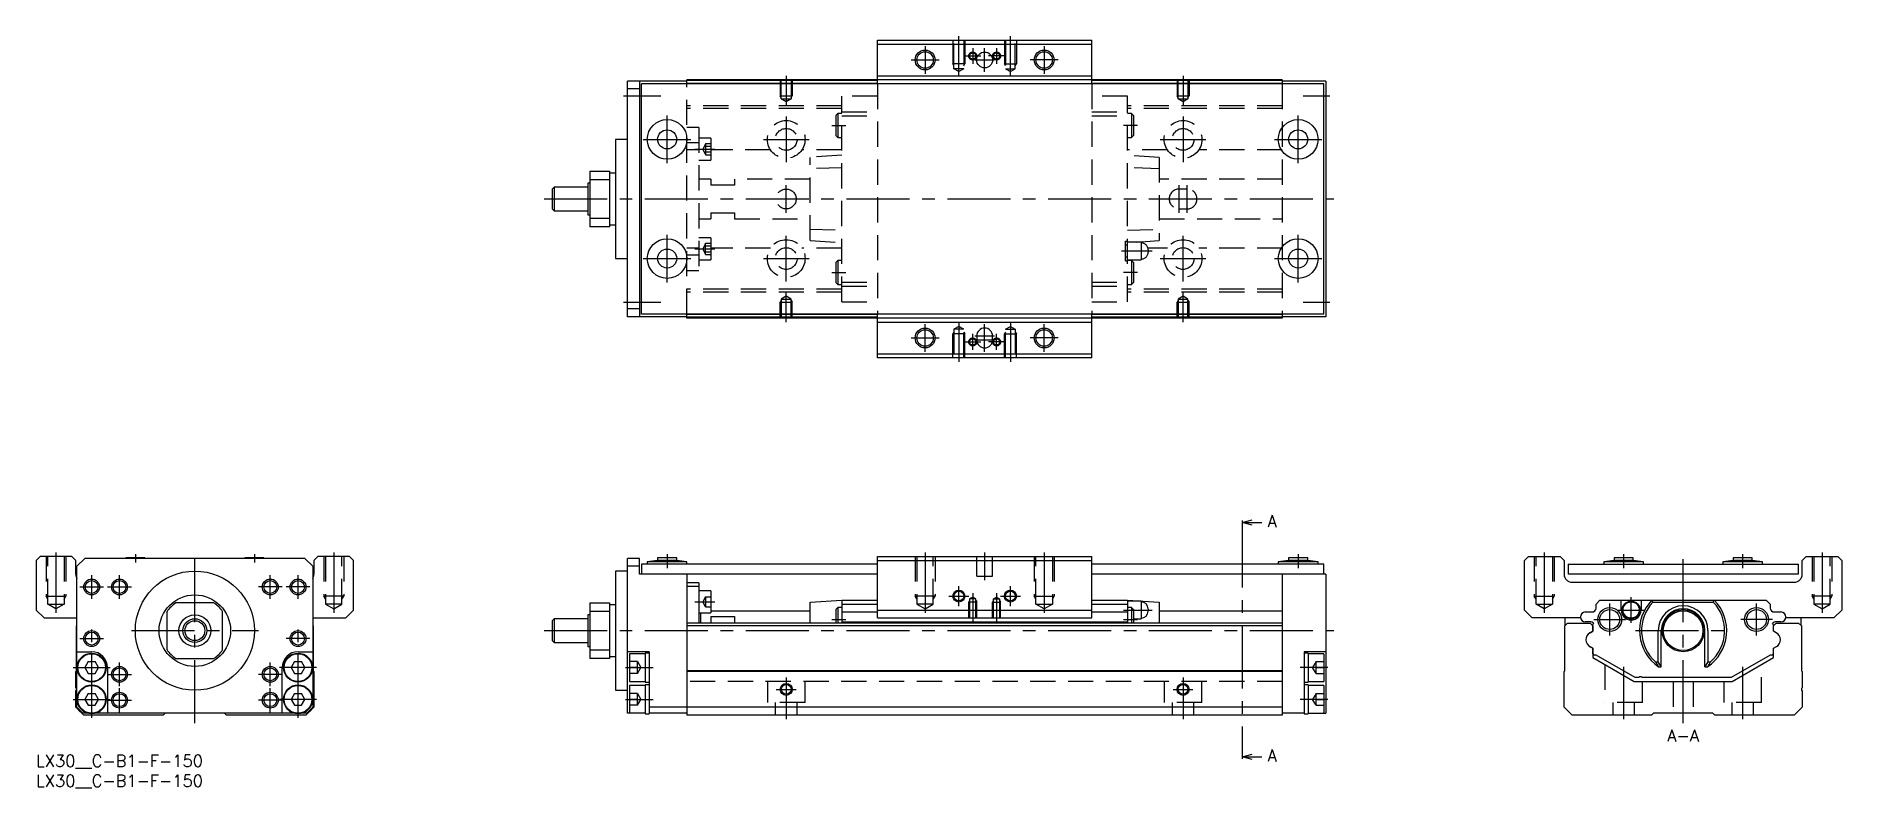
# Model space of a CAD drawing. Extents: x 0 to 455, y -8 to 181.
import ezdxf

# ---------------------------------------------------------------- set-up
doc = ezdxf.new("R2010")
doc.units = 0
doc.header["$LTSCALE"] = 0.5
doc.linetypes.add('CENTER', pattern=[50.8, 31.75, -6.35, 6.35, -6.35])
doc.linetypes.add('DASHED', pattern=[19.05, 12.7, -6.35])
for name, color, linetype in [('MSM_CENTER', 1, 'CENTER'), ('MSM_CONTINUOUS', 7, 'CONTINUOUS'), ('MSM_DASHED', 4, 'DASHED'), ('MSM_NARROW', 5, 'CONTINUOUS'), ('MSM_PART_NUMBER', 7, 'CONTINUOUS')]:
    doc.layers.add(name, color=color, linetype=linetype)
doc.styles.get("Standard").update_dxf_attribs({"font": 'txt.shx', "height": 3, "bigfont": 'bigfont.shx'})

# ---------------------------------------------------------------- blocks, each defined once
blk = doc.blocks.new('*U4')
at = {"layer": 'MSM_PART_NUMBER'}
blk.add_text('LX30__C-B1-F-150', height=3, dxfattribs=at).set_placement((0, -3))
blk = doc.blocks.new('*U5')
at = {"layer": 'MSM_PART_NUMBER'}
blk.add_text('LX30__C-B1-F-150', height=3, dxfattribs=at).set_placement((0, -8))

msp = doc.modelspace()

# ---------------------------------------------------------------- linework, layer by layer
at = {"layer": 'MSM_CENTER'}
for p, q in [((224, 178.5), (224, 171.5)), ((232.5, 171.09), (232.5, 181)), ((236, 178), (236, 174)), ((239, 172), (239, 178)), ((242, 178), (242, 174)), ((245.5, 171.09), (245.5, 181)), ((254, 178.5), (254, 171.5)), ((220.5, 175), (227.5, 175)), ((234, 176), (238, 176)), ((236.5, 175), (241.5, 175)), ((244, 176), (240, 176)), ((257.5, 175), (250.5, 175)), ((189, 171), (189, 163.49)), ((289, 171), (289, 163.49)), ((148, 166), (157.4, 166)), ((319.25, 166), (326, 166)), ((159, 149), (159, 161)), ((189, 160.75), (189, 149.25)), ((289, 160.75), (289, 149.25)), ((318, 149), (318, 161)), ((153, 155), (165, 155)), ((183.25, 155), (194.75, 155)), ((200.5, 158.5), (204, 158.5)), ((277.5, 158.5), (274, 158.5)), ((283.25, 155), (294.75, 155)), ((312, 155), (324, 155)), ((166, 152.55), (171, 152.55)), ((189, 136.5), (189, 143.5)), ((288, 136.5), (288, 143.5)), ((290, 136.5), (290, 143.5)), ((128, 140), (327, 140)), ((159, 119), (159, 131)), ((166, 127.44), (171, 127.44)), ((189, 119.25), (189, 130.75)), ((289, 119.25), (289, 130.75)), ((318, 119), (318, 131)), ((153, 125), (165, 125)), ((183.25, 125), (194.75, 125)), ((273.5, 126.9), (281.2, 126.9)), ((283.25, 125), (294.75, 125)), ((312, 125), (324, 125)), ((200.5, 121.5), (204, 121.5)), ((277.5, 121.5), (274, 121.5)), ((148, 114), (157.4, 114)), ((189, 109), (189, 116.51)), ((289, 109), (289, 116.51)), ((319.25, 114), (326, 114)), ((220.5, 105), (227.5, 105)), ((224, 101.5), (224, 108.5)), ((232.5, 108.91), (232.5, 99)), ((236, 102), (236, 106)), ((236.5, 105.5), (241.5, 105.5)), ((239, 101.5), (239, 108.5)), ((242, 102), (242, 106)), ((245.5, 108.91), (245.5, 99)), ((257.5, 105), (250.5, 105)), ((254, 101.5), (254, 108.5)), ((234, 104), (238, 104)), ((236.5, 104.5), (241.5, 104.5)), ((244, 104), (240, 104)), ((303.87, 58), (303.87, 0)), ((5, 51), (5, 35.81)), ((25, 50.6), (25, 48.5)), ((40, 8), (40, 51.5)), ((55, 50.6), (55, 48.5)), ((75, 51), (75, 35.81)), ((159, 50.6), (159, 47)), ((224, 51), (224, 35.81)), ((239, 51), (239, 44)), ((254, 51), (254, 35.81)), ((318, 50.6), (318, 47)), ((380, 51), (380, 35.81)), ((400, 50.6), (400, 47)), ((415, 8), (415, 51.5)), ((430, 50.6), (430, 47)), ((450, 51), (450, 35.81)), ((11, 42.3), (17, 42.3)), ((14, 39.3), (14, 45.3)), ((18, 42.3), (24, 42.3)), ((21, 39.3), (21, 45.3)), ((62, 42.3), (56, 42.3)), ((59, 39.3), (59, 45.3)), ((69, 42.3), (63, 42.3)), ((66, 39.3), (66, 45.3)), ((232.5, 37.5), (232.5, 42.5)), ((245.5, 37.5), (245.5, 42.5)), ((166, 38.55), (171, 38.55)), ((230, 40), (235, 40)), ((236, 40.76), (236, 33.5)), ((242, 40.76), (242, 33.5)), ((243, 40), (248, 40)), ((274, 36.5), (281.2, 36.5)), ((396.5, 30.1), (396.5, 38.1)), ((398.65, 36.5), (405.15, 36.5)), ((401.9, 33.25), (401.9, 39.75)), ((433.5, 30.1), (433.5, 38.1)), ((14, 9.35), (14, 32.3)), ((66, 9.35), (66, 32.3)), ((200.5, 34.1), (204, 34.1)), ((274, 34.1), (277.5, 34.1)), ((392.5, 34.1), (400.5, 34.1)), ((437.5, 34.1), (429.5, 34.1)), ((11, 29.3), (17, 29.3)), ((24, 31.3), (56, 31.3)), ((69, 29.3), (63, 29.3)), ((128, 31.3), (327, 31.3)), ((403, 31.3), (427, 31.3)), ((21, 17.3), (21, 23.3)), ((59, 17.3), (59, 23.3)), ((9.35, 22), (18.65, 22)), ((18, 20.3), (24, 20.3)), ((62, 20.3), (56, 20.3)), ((70.65, 22), (61.35, 22)), ((148.5, 22), (155.5, 22)), ((189, 19.5), (189, 9)), ((289, 19.5), (289, 9)), ((325.5, 22), (318.5, 22)), ((400, 22.18), (400, 9)), ((430, 22.18), (430, 9)), ((9.35, 14), (18.65, 14)), ((18, 13.8), (24, 13.8)), ((21, 10.8), (21, 16.8)), ((62, 13.8), (56, 13.8)), ((59, 10.8), (59, 16.8)), ((70.65, 14), (61.35, 14)), ((148.5, 14), (155.5, 14)), ((186.5, 16.5), (191.5, 16.5)), ((286.5, 16.5), (291.5, 16.5)), ((325.5, 14), (318.5, 14))]:
    msp.add_line(p, q, dxfattribs=at)
at = {"layer": 'MSM_CONTINUOUS'}
for p, q in [((212, 180), (266, 180)), ((212, 169), (212, 180)), ((212, 179), (266, 179)), ((266, 169), (266, 180)), ((164, 169.7), (149, 169.7)), ((149, 110.3), (149, 169.7)), ((152, 169.7), (152, 110.3)), ((152.5, 111), (152.5, 169)), ((324.5, 169), (152.5, 169)), ((314, 170), (164, 170)), ((164, 169), (164, 170)), ((212, 169.8), (164, 169.8)), ((212, 169.1), (164, 169.1)), ((212, 171), (266, 171)), ((314, 169.8), (266, 169.8)), ((314, 169.1), (266, 169.1)), ((314, 170), (314, 169)), ((325, 169.7), (314, 169.7)), ((324.5, 111), (324.5, 169)), ((325, 169.7), (325, 110.3)), ((152, 167.7), (149, 167.7)), ((146, 155), (146, 125)), ((149, 155), (146, 155)), ((139.5, 147), (144.5, 147)), ((139.5, 147), (139.5, 133)), ((144.5, 147), (144.5, 133)), ((146, 146.5), (144.5, 146.5)), ((130.5, 143), (130, 142.5)), ((130, 142.5), (130, 137.5)), ((130.5, 143), (130.5, 137)), ((139, 143), (130.5, 143)), ((139, 144), (139, 136)), ((139.5, 144), (139, 144)), ((144.5, 144.82), (139.5, 144.82)), ((130, 137.5), (130.5, 137)), ((130.5, 137), (139, 137)), ((139, 136), (139.5, 136)), ((139.5, 135.18), (144.5, 135.18)), ((144.5, 133), (139.5, 133)), ((144.5, 133.5), (146, 133.5)), ((146, 125), (149, 125)), ((152, 112.3), (149, 112.3)), ((164, 110.3), (149, 110.3)), ((324.5, 111), (152.5, 111)), ((164, 110), (164, 111)), ((212, 110.9), (164, 110.9)), ((212, 110.2), (164, 110.2)), ((314, 110), (164, 110)), ((212, 100), (212, 111)), ((266, 100), (266, 111)), ((314, 110.9), (266, 110.9)), ((314, 110.2), (266, 110.2)), ((314, 111), (314, 110)), ((325, 110.3), (314, 110.3)), ((212, 109), (266, 109)), ((237, 105.5), (237, 104.5)), ((241, 104.5), (241, 105.5)), ((212, 101), (266, 101)), ((266, 100), (212, 100)), ((303.87, 58.5), (306.37, 59.17)), ((303.87, 59), (303.87, 58)), ((306.37, 57.83), (303.87, 58.5)), ((303.87, 58.5), (308.88, 58.5)), ((1, 50), (0, 49)), ((0, 49), (0, 36.5)), ((9, 50), (1, 50)), ((10, 49), (9, 50)), ((10, 45.5), (10, 49)), ((12.3, 49.5), (10.3, 47.5)), ((10.3, 12), (10.3, 47.5)), ((67.7, 49.5), (12.3, 49.5)), ((22.6, 49.6), (22.6, 49.5)), ((27.4, 49.6), (22.6, 49.6)), ((27.4, 49.5), (27.4, 49.6)), ((52.6, 49.6), (52.6, 49.5)), ((57.4, 49.6), (52.6, 49.6)), ((57.4, 49.5), (57.4, 49.6)), ((69.7, 47.5), (67.7, 49.5)), ((69.7, 47.5), (69.7, 12)), ((71, 50), (70, 49)), ((70, 49), (70, 45.5)), ((79, 50), (71, 50)), ((80, 49), (79, 50)), ((80, 36.5), (80, 49)), ((149, 46.3), (146, 46.3)), ((146, 46.3), (146, 16.3)), ((149, 10.5), (149, 49.5)), ((152, 49.5), (149, 49.5)), ((152, 47.5), (149, 47.5)), ((152, 45.5), (152, 49.5)), ((212, 45.5), (152, 45.5)), ((152.5, 48), (152.5, 45.5)), ((212, 48), (152.5, 48)), ((156.6, 49), (154, 48.6)), ((154, 48.6), (154, 48)), ((164, 48.6), (154, 48.6)), ((156.6, 49.6), (156.6, 49)), ((161.4, 49.6), (156.6, 49.6)), ((161.4, 49), (156.6, 49)), ((161.4, 49), (161.4, 49.6)), ((164, 48.6), (161.4, 49)), ((164, 48), (164, 48.6)), ((164, 45.5), (164, 10)), ((212, 34.5), (212, 50)), ((212, 50), (266, 50)), ((212, 49), (266, 49)), ((266, 34.5), (266, 50)), ((324.5, 48), (266, 48)), ((325, 45.5), (266, 45.5)), ((315.6, 49), (313, 48.6)), ((313, 48.6), (313, 48)), ((323, 48.6), (313, 48.6)), ((314, 45.5), (314, 10)), ((315.6, 49.6), (315.6, 49)), ((320.4, 49.6), (315.6, 49.6)), ((320.4, 49), (315.6, 49)), ((320.4, 49), (320.4, 49.6)), ((323, 48.6), (320.4, 49)), ((323, 48), (323, 48.6)), ((324.5, 45.5), (324.5, 48)), ((325, 45.5), (325, 10.5)), ((375, 49), (376, 50)), ((375, 36.5), (375, 49)), ((376, 50), (384, 50)), ((384, 50), (385, 49)), ((385, 49), (385, 45.5)), ((386, 48), (386, 45.5)), ((386, 48), (444, 48)), ((444, 45.5), (386, 45.5)), ((397.6, 49), (395, 48.6)), ((405, 48.6), (395, 48.6)), ((395, 48.6), (395, 48)), ((402.4, 49.6), (397.6, 49.6)), ((397.6, 49.6), (397.6, 49)), ((402.4, 49), (397.6, 49)), ((402.4, 49), (402.4, 49.6)), ((405, 48.6), (402.4, 49)), ((405, 48), (405, 48.6)), ((427.6, 49), (425, 48.6)), ((435, 48.6), (425, 48.6)), ((425, 48.6), (425, 48)), ((432.4, 49.6), (427.6, 49.6)), ((427.6, 49.6), (427.6, 49)), ((432.4, 49), (427.6, 49)), ((432.4, 49), (432.4, 49.6)), ((435, 48.6), (432.4, 49)), ((435, 48), (435, 48.6)), ((444, 48), (444, 45.5)), ((445, 49), (446, 50)), ((445, 45.5), (445, 49)), ((446, 50), (454, 50)), ((454, 50), (455, 49)), ((455, 49), (455, 36.5)), ((167, 43.3), (164, 43.3)), ((167, 42.45), (164, 42.45)), ((167, 43.3), (167, 33.2)), ((170, 41.3), (167, 41.3)), ((170, 41.3), (170, 35.8)), ((387, 43.5), (443, 43.5)), ((0, 36.5), (2, 34.5)), ((44.82, 38.3), (35.18, 38.3)), ((78, 34.5), (80, 36.5)), ((139.5, 38.3), (144.5, 38.3)), ((139.5, 38.3), (139.5, 24.3)), ((144.5, 38.3), (144.5, 24.3)), ((146, 37.8), (144.5, 37.8)), ((195, 38.5), (203, 39)), ((195, 33.2), (195, 38.5)), ((202, 37.1), (201.5, 36.6)), ((201.5, 36.6), (201.5, 33.2)), ((203, 37.1), (202, 37.1)), ((202, 37.1), (202, 33.2)), ((203, 39), (212, 39)), ((203, 39), (203, 33.2)), ((203, 38), (212, 38)), ((212, 36.5), (266, 36.5)), ((266, 39), (275, 39)), ((266, 38), (275, 38)), ((275, 39), (283, 38.5)), ((275, 39), (275, 33.2)), ((278.45, 38.75), (275, 38.75)), ((276, 37.1), (275, 37.1)), ((276.5, 36.6), (276, 37.1)), ((276, 37.1), (276, 33.2)), ((276.5, 36.6), (276.5, 33.2)), ((278.45, 38.75), (278.45, 34.25)), ((280.2, 36.8), (280.2, 36.2)), ((283, 38.5), (283, 33.2)), ((377, 34.5), (375, 36.5)), ((393.05, 38), (394.05, 39)), ((393.05, 37), (393.05, 38)), ((394.05, 39), (435.95, 39)), ((399.4, 36.5), (399.4, 39)), ((404.4, 39), (404.4, 36.5)), ((407.14, 39), (407.4, 38.5)), ((407.4, 38.5), (422.6, 38.5)), ((422.6, 38.5), (422.86, 39)), ((435.95, 39), (436.95, 38)), ((436.95, 38), (436.95, 37)), ((455, 36.5), (453, 34.5)), ((2, 34.5), (10.3, 34.5)), ((10.2, 32.5), (10.3, 32.6)), ((10.2, 21.2), (10.2, 32.5)), ((33, 26.48), (33, 36.12)), ((47, 26.48), (47, 36.12)), ((69.7, 34.5), (78, 34.5)), ((69.7, 32.6), (69.8, 32.5)), ((69.8, 32.5), (69.8, 21.2)), ((130.5, 34.3), (130, 33.8)), ((130, 33.8), (130, 28.8)), ((139, 34.3), (130.5, 34.3)), ((130.5, 34.3), (130.5, 28.3)), ((139.5, 35.3), (139, 35.3)), ((139, 35.3), (139, 27.3)), ((144.5, 36.12), (139.5, 36.12)), ((314, 33.2), (164, 33.2)), ((314, 32.5), (164, 32.5)), ((167, 35.8), (170, 35.8)), ((167.5, 33.2), (167.5, 35.8)), ((170, 36.3), (195, 36.3)), ((170, 34.87), (176, 34.87)), ((170, 34.87), (170, 33.2)), ((176, 34.87), (176, 33.2)), ((203, 36), (212, 36)), ((203, 33.5), (275, 33.5)), ((212, 34.5), (266, 34.5)), ((266, 36), (275, 36)), ((276.5, 34.25), (278.45, 34.25)), ((283, 36.3), (314, 36.3)), ((389.13, 34.5), (377, 34.5)), ((385.2, 32.5), (385.9, 33.2)), ((385.2, 21.2), (385.2, 32.5)), ((385.3, 32.6), (385.3, 34.5)), ((385.9, 33.2), (391.55, 33.2)), ((390.35, 36), (392.05, 36)), ((391.75, 33.5), (390.35, 33.5)), ((391.55, 33.2), (392.25, 32.5)), ((392.2, 32.55), (392.2, 32.7)), ((392.25, 32.5), (392.2, 32.55)), ((392.25, 31.15), (392.25, 32.5)), ((392.25, 32.5), (392.25, 31.15)), ((437.75, 32.5), (438.45, 33.2)), ((437.75, 31.15), (437.75, 32.5)), ((437.8, 32.7), (437.8, 32.55)), ((437.95, 36), (439.65, 36)), ((439.65, 33.5), (438.25, 33.5)), ((438.45, 33.2), (444.1, 33.2)), ((453, 34.5), (440.87, 34.5)), ((444.1, 33.2), (444.8, 32.5)), ((444.7, 32.6), (444.7, 34.5)), ((444.8, 32.5), (444.8, 21.2)), ((130, 28.8), (130.5, 28.3)), ((130.5, 28.3), (139, 28.3)), ((392.25, 31.15), (391.5, 30.72)), ((391.6, 30.78), (392.25, 31.15)), ((408.74, 23.45), (408.74, 31.3)), ((409.5, 22.2), (409.5, 31.3)), ((420.5, 22.2), (420.5, 31.3)), ((421.26, 31.3), (421.26, 23.45)), ((438.4, 30.78), (437.75, 31.15)), ((438.4, 30.78), (438.49, 30.73)), ((10.3, 26), (14, 26)), ((13.13, 23.5), (12.27, 22)), ((13.13, 23.5), (14.87, 23.5)), ((15.73, 22), (14.87, 23.5)), ((35.18, 24.3), (44.82, 24.3)), ((65.13, 23.5), (64.27, 22)), ((65.13, 23.5), (66.87, 23.5)), ((66, 26), (69.7, 26)), ((67.73, 22), (66.87, 23.5)), ((139, 27.3), (139.5, 27.3)), ((139.5, 26.48), (144.5, 26.48)), ((144.5, 24.3), (139.5, 24.3)), ((144.5, 24.8), (146, 24.8)), ((154.5, 26), (149, 26)), ((153.5, 25.5), (149.5, 25.5)), ((149.5, 25.5), (149.5, 18.5)), ((154.5, 25.65), (153.5, 25.65)), ((153.5, 25.65), (153.5, 18.35)), ((154.5, 26), (154.5, 10.35)), ((325, 26), (319.5, 26)), ((319.5, 26), (319.5, 10.35)), ((320.5, 25.65), (319.5, 25.65)), ((320.5, 25.65), (320.5, 18.35)), ((324.5, 25.5), (320.5, 25.5)), ((324.5, 25.5), (324.5, 18.5)), ((392.25, 26.85), (391.5, 27.28)), ((391.6, 27.22), (392.25, 26.85)), ((392.25, 25.45), (392.25, 26.85)), ((392.25, 26.85), (392.25, 24.5)), ((392.25, 24.5), (402.64, 18.5)), ((393.1, 25.16), (392.7, 25.16)), ((402.91, 19.5), (393.1, 25.16)), ((408.07, 23.45), (408.74, 23.45)), ((409.5, 22.2), (408.74, 23.45)), ((421.26, 23.45), (420.5, 22.2)), ((421.26, 23.45), (421.93, 23.45)), ((436.9, 25.16), (427.09, 19.5)), ((427.36, 18.5), (437.75, 24.5)), ((437.3, 25.16), (436.9, 25.16)), ((437.75, 26.85), (438.5, 27.28)), ((437.75, 24.5), (437.75, 26.85)), ((10, 21), (10.2, 21.2)), ((10, 16.9), (10, 21)), ((12.27, 22), (13.13, 20.5)), ((13.13, 20.5), (14.87, 20.5)), ((14.87, 20.5), (15.73, 22)), ((18, 22), (18, 10.5)), ((62, 10.5), (62, 22)), ((64.27, 22), (65.13, 20.5)), ((65.13, 20.5), (66.87, 20.5)), ((66.87, 20.5), (67.73, 22)), ((69.8, 21.2), (70, 21)), ((70, 21), (70, 12)), ((149.5, 18.5), (153.5, 18.5)), ((153.5, 18.35), (154.5, 18.35)), ((314, 21.2), (164, 21.2)), ((314, 21), (164, 21)), ((319.5, 18.35), (320.5, 18.35)), ((320.5, 18.5), (324.5, 18.5)), ((385, 21), (385.2, 21.2)), ((385, 12), (385, 21)), ((402.64, 18.5), (427.36, 18.5)), ((403.85, 19.5), (402.91, 19.5)), ((427.09, 19.5), (404.65, 19.5)), ((408.82, 22.2), (409.5, 22.2)), ((420.5, 22.2), (421.18, 22.2)), ((444.8, 21.2), (445, 21)), ((445, 21), (445, 16.9)), ((10, 12), (10, 16.1)), ((13.13, 15.5), (12.27, 14)), ((12.27, 14), (13.13, 12.5)), ((13.13, 15.5), (14.87, 15.5)), ((15.73, 14), (14.87, 15.5)), ((14.87, 12.5), (15.73, 14)), ((65.13, 15.5), (64.27, 14)), ((64.27, 14), (65.13, 12.5)), ((65.13, 15.5), (66.87, 15.5)), ((67.73, 14), (66.87, 15.5)), ((66.87, 12.5), (67.73, 14)), ((146, 16.3), (149, 16.3)), ((153.5, 17.5), (149.5, 17.5)), ((149.5, 17.5), (149.5, 10.5)), ((154.5, 17.65), (153.5, 17.65)), ((153.5, 17.65), (153.5, 10.35)), ((320.5, 17.65), (319.5, 17.65)), ((320.5, 17.65), (320.5, 10.35)), ((324.5, 17.5), (320.5, 17.5)), ((324.5, 17.5), (324.5, 10.5)), ((445, 16.1), (445, 12)), ((12, 10), (10, 12)), ((11.8, 10.5), (10.3, 12)), ((12.96, 10.5), (11.8, 10.5)), ((32, 10), (12, 10)), ((13.13, 12.5), (14.87, 12.5)), ((64.96, 10.5), (15.04, 10.5)), ((32.5, 10.5), (32, 10)), ((48, 10), (47.5, 10.5)), ((68, 10), (48, 10)), ((65.13, 12.5), (66.87, 12.5)), ((68.2, 10.5), (67.04, 10.5)), ((70, 12), (68, 10)), ((69.7, 12), (68.2, 10.5)), ((153.5, 10.5), (149, 10.5)), ((153.5, 10.35), (154.5, 10.35)), ((314, 12), (154.5, 12)), ((164, 10.5), (154.5, 10.5)), ((314, 10), (164, 10)), ((319.5, 10.5), (314, 10.5)), ((319.5, 10.35), (320.5, 10.35)), ((320.5, 10.5), (325, 10.5)), ((387, 10), (385, 12)), ((407, 10), (387, 10)), ((407.5, 10.5), (407, 10)), ((422.5, 10.5), (407.5, 10.5)), ((423, 10), (422.5, 10.5)), ((443, 10), (423, 10)), ((445, 12), (443, 10)), ((303.87, -0.5), (306.37, 0.17)), ((303.87, 0), (303.87, -1)), ((306.37, -1.17), (303.87, -0.5)), ((303.87, -0.5), (308.88, -0.5))]:
    msp.add_line(p, q, dxfattribs=at)
for centre, radius in [((224, 175), 2.07), ((239, 175), 2), ((254, 175), 2.07), ((159, 155), 5), ((318, 155), 5), ((159, 155), 2.4), ((318, 155), 2.4), ((159, 125), 5), ((318, 125), 5), ((159, 125), 2.4), ((318, 125), 2.4), ((224, 105), 2.07), ((254, 105), 2.07), ((40, 31.3), 15), ((14, 42.3), 1.62), ((21, 42.3), 1.62), ((59, 42.3), 1.62), ((66, 42.3), 1.62), ((232.5, 40), 1.23), ((245.5, 40), 1.23), ((40, 31.3), 9), ((396.5, 34.1), 3), ((396.5, 34.1), 2.5), ((401.9, 36.5), 2.25), ((401.9, 36.5), 2.05), ((415, 31.3), 5.3), ((433.5, 34.1), 3), ((433.5, 34.1), 2.5), ((40, 31.3), 4), ((40, 31.3), 3), ((40, 31.3), 2.5), ((415, 31.3), 5), ((14, 29.3), 1.62), ((66, 29.3), 1.62), ((14, 22), 3.65), ((14, 22), 3.5), ((66, 22), 3.65), ((66, 22), 3.5), ((21, 20.3), 1.62), ((59, 20.3), 1.62), ((14, 14), 3.65), ((14, 14), 3.5), ((21, 13.8), 1.62), ((59, 13.8), 1.62), ((66, 14), 3.65), ((66, 14), 3.5), ((189, 16.5), 1.23), ((289, 16.5), 1.23)]:
    msp.add_circle(centre, radius, dxfattribs=at)
for centre, radius, start, end in [((239, 105.5), 2, 0, 180), ((239, 104.5), 2, 180, 0), ((12, 45.5), 2, 180, 211.7883), ((68, 45.5), 2, 328.2117, 0), ((387, 45.5), 2, 180, 270), ((443, 45.5), 2, 270, 0), ((40, 31.3), 8.5, 124.5603, 145.4397), ((40, 31.3), 8.5, 34.5603, 55.4397), ((278.45, 36.8), 1.75, 0, 90), ((392.05, 37), 1, 270, 0), ((401.9, 36.5), 2.5, 180, 0), ((415, 31.3), 11, 135.573, 235.8196), ((415, 31.3), 10.47, 136.5713, 228.5552), ((415, 31.3), 6.26, 0, 180), ((415, 31.3), 5.5, 0, 180), ((415, 31.3), 11, 304.1804, 44.427), ((415, 31.3), 10.47, 311.4448, 43.4287), ((437.95, 37), 1, 180, 270), ((278.45, 36.2), 1.75, 270, 0), ((390.35, 34.75), 1.25, 90, 270), ((391.75, 32.5), 1, 41.234, 90), ((392.7, 32.7), 0.5, 113.3254, 180), ((438.25, 32.5), 1, 90, 138.766), ((437.3, 32.7), 0.5, 0, 66.6746), ((439.65, 34.75), 1.25, 270, 90), ((392.65, 28.85), 2.2, 121.4553, 176.019), ((392.65, 29.15), 2.2, 183.981, 241.4552), ((392.65, 28.85), 2.2, 121.3887, 134.5331), ((437.35, 28.85), 2.2, 3.981, 61.4552), ((437.35, 29.15), 2.2, 301.4553, 356.019), ((14, 22), 4, 0, 90), ((40, 31.3), 8.5, 214.5603, 235.4397), ((40, 31.3), 8.5, 304.5603, 325.4397), ((66, 22), 4, 90, 180), ((392.7, 25.66), 0.5, 205.8419, 270), ((416.51, 27.65), 9.43, 206.4456, 215.3272), ((414, 27.35), 8.84, 324.3755, 333.8517), ((437.3, 25.66), 0.5, 270, 334.1581), ((404.25, 19.2), 0.5, 36.8699, 143.1301), ((9.7, 16.5), 0.5, 306.8699, 53.1301), ((445.3, 16.5), 0.5, 126.8699, 233.1301), ((12.3, 12.5), 2, 216.8699, 233.1301), ((67.7, 12.5), 2, 306.8699, 323.1301)]:
    msp.add_arc(centre, radius, start, end, dxfattribs=at)
at = {"layer": 'MSM_DASHED'}
for p, q in [((231, 180), (231, 174)), ((231.27, 172.8), (231.27, 180)), ((233.73, 180), (233.73, 172.8)), ((234, 180), (234, 174)), ((244, 180), (244, 174)), ((244.27, 180), (244.27, 172.8)), ((246.73, 172.8), (246.73, 180)), ((247, 180), (247, 174)), ((234, 174), (231, 174)), ((231.27, 173.53), (231, 174)), ((233.73, 173.53), (234, 174)), ((244, 174), (247, 174)), ((244.27, 173.53), (244, 174)), ((246.73, 173.53), (247, 174)), ((164, 111), (164, 169)), ((187.5, 170), (187.5, 166)), ((187.77, 165.2), (187.77, 170)), ((190.23, 170), (190.23, 165.2)), ((190.5, 170), (190.5, 166)), ((212, 169), (212, 111)), ((233.73, 172.8), (231.27, 172.8)), ((232.5, 172.09), (231.27, 172.8)), ((233.73, 172.8), (232.5, 172.09)), ((244.27, 172.8), (246.73, 172.8)), ((244.27, 172.8), (245.5, 172.09)), ((245.5, 172.09), (246.73, 172.8)), ((266, 169), (266, 111)), ((287.5, 170), (287.5, 166)), ((287.77, 165.2), (287.77, 170)), ((290.23, 170), (290.23, 165.2)), ((290.5, 170), (290.5, 166)), ((314, 169), (314, 111)), ((187.77, 165.53), (187.5, 166)), ((187.5, 166), (190.5, 166)), ((187.77, 165.2), (190.23, 165.2)), ((189, 164.49), (187.77, 165.2)), ((190.23, 165.2), (189, 164.49)), ((190.23, 165.53), (190.5, 166)), ((212, 165.9), (203, 165.9)), ((203, 114.1), (203, 165.9)), ((275, 165.9), (266, 165.9)), ((275, 114.1), (275, 165.9)), ((287.77, 165.53), (287.5, 166)), ((287.5, 166), (290.5, 166)), ((287.77, 165.2), (290.23, 165.2)), ((289, 164.49), (287.77, 165.2)), ((290.23, 165.2), (289, 164.49)), ((290.23, 165.53), (290.5, 166)), ((203, 163.45), (164, 163.45)), ((203, 162.75), (164, 162.75)), ((202, 161.5), (201.5, 161)), ((201.5, 161), (201.5, 156)), ((202, 161.5), (202, 155.5)), ((203, 161.5), (202, 161.5)), ((203, 161.95), (212, 161.95)), ((203, 160.95), (212, 160.95)), ((266, 161.95), (275, 161.95)), ((266, 160.95), (275, 160.95)), ((314, 163.45), (275, 163.45)), ((314, 162.75), (275, 162.75)), ((276, 161.5), (275, 161.5)), ((276, 161.5), (276, 155.5)), ((276.5, 161), (276, 161.5)), ((276.5, 161), (276.5, 156)), ((167, 158), (164, 158)), ((167, 158), (167, 122)), ((170, 155.3), (167, 155.3)), ((170, 155.3), (170, 149.8)), ((201.5, 156), (202, 155.5)), ((202, 155.5), (203, 155.5)), ((275, 155.5), (276, 155.5)), ((276, 155.5), (276.5, 156)), ((167, 154.13), (164, 154.13)), ((167, 152.38), (164, 152.38)), ((168.7, 153.8), (167.98, 152.55)), ((168.7, 151.3), (167.98, 152.55)), ((168.7, 154), (170, 154)), ((168.7, 154), (168.7, 151.11)), ((168.7, 153.28), (170, 153.28)), ((168.7, 151.83), (170, 151.83)), ((168.7, 151.11), (170, 151.11)), ((185.05, 152.36), (170, 152.36)), ((203, 152.36), (192.95, 152.36)), ((203, 151), (195, 150.47)), ((195, 129.53), (195, 150.47)), ((285.05, 152.36), (275, 152.36)), ((283, 150.47), (275, 151)), ((283, 150.47), (283, 129.53)), ((314, 152.36), (292.95, 152.36)), ((167, 149.8), (170, 149.8)), ((203, 147.86), (195, 147.6)), ((283, 147.6), (275, 147.86)), ((170, 145), (167, 145)), ((170, 145), (170, 143.5)), ((176, 143.5), (170, 143.5)), ((176, 145), (176, 143.5)), ((195, 145), (176, 145)), ((314, 145), (283, 145)), ((290, 142.5), (288, 142.5)), ((288, 137.5), (290, 137.5)), ((167, 135), (170, 135)), ((170, 136.5), (176, 136.5)), ((170, 136.5), (170, 135)), ((176, 136.5), (176, 135)), ((176, 135), (195, 135)), ((195, 132.4), (203, 132.14)), ((275, 132.14), (283, 132.4)), ((283, 135), (314, 135)), ((167, 127.62), (164, 127.62)), ((170, 130.19), (167, 130.19)), ((168.7, 128.69), (167.98, 127.44)), ((168.7, 126.19), (167.98, 127.44)), ((168.7, 128.89), (170, 128.89)), ((168.7, 126), (168.7, 128.89)), ((168.7, 128.17), (170, 128.17)), ((170, 130.19), (170, 124.69)), ((185.05, 127.64), (170, 127.64)), ((203, 127.64), (192.95, 127.64)), ((195, 129.53), (203, 129)), ((274.5, 129.4), (275, 129.4)), ((274.5, 124.4), (274.5, 129.4)), ((275, 128.4), (274.5, 128.4)), ((278.45, 129.15), (275, 129.15)), ((277.26, 129.15), (283, 129.53)), ((278.45, 129.15), (278.45, 124.65)), ((285.05, 127.64), (280.14, 127.64)), ((314, 127.64), (292.95, 127.64)), ((167, 125.87), (164, 125.87)), ((167, 124.69), (170, 124.69)), ((168.7, 126.72), (170, 126.72)), ((168.7, 126), (170, 126)), ((202, 124.5), (201.5, 124)), ((201.5, 124), (201.5, 119)), ((203, 124.5), (202, 124.5)), ((202, 124.5), (202, 118.5)), ((274.5, 125.4), (275, 125.4)), ((274.5, 124.4), (275, 124.4)), ((275, 124.65), (278.45, 124.65)), ((276, 124.5), (275, 124.5)), ((276.5, 124), (276, 124.5)), ((276, 124.5), (276, 118.5)), ((276.5, 124), (276.5, 119)), ((280.2, 127.2), (280.2, 126.6)), ((164, 122), (167, 122)), ((201.5, 119), (202, 118.5)), ((202, 118.5), (203, 118.5)), ((203, 119.05), (212, 119.05)), ((266, 119.05), (275, 119.05)), ((275, 118.5), (276, 118.5)), ((276, 118.5), (276.5, 119)), ((203, 117.25), (164, 117.25)), ((203, 116.55), (164, 116.55)), ((187.77, 114.47), (187.5, 114)), ((187.5, 110), (187.5, 114)), ((187.5, 114), (190.5, 114)), ((189, 115.51), (187.77, 114.8)), ((187.77, 114.8), (187.77, 110)), ((187.77, 114.8), (190.23, 114.8)), ((190.23, 114.8), (189, 115.51)), ((190.23, 110), (190.23, 114.8)), ((190.23, 114.47), (190.5, 114)), ((190.5, 110), (190.5, 114)), ((203, 118.05), (212, 118.05)), ((203, 114.1), (212, 114.1)), ((266, 118.05), (275, 118.05)), ((266, 114.1), (275, 114.1)), ((314, 117.25), (275, 117.25)), ((314, 116.55), (275, 116.55)), ((287.77, 114.47), (287.5, 114)), ((287.5, 110), (287.5, 114)), ((287.5, 114), (290.5, 114)), ((289, 115.51), (287.77, 114.8)), ((287.77, 114.8), (287.77, 110)), ((287.77, 114.8), (290.23, 114.8)), ((290.23, 114.8), (289, 115.51)), ((290.23, 110), (290.23, 114.8)), ((290.23, 114.47), (290.5, 114)), ((290.5, 110), (290.5, 114)), ((231.27, 106.47), (231, 106)), ((234, 106), (231, 106)), ((231, 100), (231, 106)), ((232.5, 107.91), (231.27, 107.2)), ((231.27, 107.2), (231.27, 100)), ((233.73, 107.2), (231.27, 107.2)), ((233.73, 107.2), (232.5, 107.91)), ((233.73, 100), (233.73, 107.2)), ((233.73, 106.47), (234, 106)), ((234, 100), (234, 106)), ((244.27, 106.47), (244, 106)), ((244, 100), (244, 106)), ((244, 106), (247, 106)), ((244.27, 107.2), (245.5, 107.91)), ((244.27, 100), (244.27, 107.2)), ((244.27, 107.2), (246.73, 107.2)), ((245.5, 107.91), (246.73, 107.2)), ((246.73, 107.2), (246.73, 100)), ((246.73, 106.47), (247, 106)), ((247, 100), (247, 106)), ((2.5, 50), (2.5, 40)), ((2.93, 38), (2.93, 50)), ((7.07, 50), (7.07, 38)), ((7.5, 50), (7.5, 40)), ((72.5, 50), (72.5, 40)), ((72.93, 50), (72.93, 38)), ((77.07, 38), (77.07, 50)), ((77.5, 50), (77.5, 40)), ((221.5, 50), (221.5, 40)), ((221.93, 50), (221.93, 38)), ((226.07, 38), (226.07, 50)), ((226.5, 50), (226.5, 40)), ((237, 45), (237, 50)), ((241, 45), (241, 50)), ((251.5, 50), (251.5, 40)), ((251.93, 38), (251.93, 50)), ((256.07, 50), (256.07, 38)), ((256.5, 50), (256.5, 40)), ((377.5, 50), (377.5, 40)), ((377.93, 38), (377.93, 50)), ((382.07, 50), (382.07, 38)), ((382.5, 50), (382.5, 40)), ((447.5, 50), (447.5, 40)), ((447.93, 50), (447.93, 38)), ((452.07, 38), (452.07, 50)), ((452.5, 50), (452.5, 40)), ((237, 45), (241, 45)), ((2.5, 40), (7.5, 40)), ((2.93, 39.25), (2.5, 40)), ((5, 36.81), (2.93, 38)), ((2.93, 38), (7.07, 38)), ((7.07, 38), (5, 36.81)), ((7.07, 39.25), (7.5, 40)), ((77.5, 40), (72.5, 40)), ((72.93, 39.25), (72.5, 40)), ((72.93, 38), (75, 36.81)), ((77.07, 38), (72.93, 38)), ((75, 36.81), (77.07, 38)), ((77.07, 39.25), (77.5, 40)), ((168.7, 39.8), (167.98, 38.55)), ((168.7, 37.3), (167.98, 38.55)), ((168.7, 39.8), (170, 39.8)), ((168.7, 39.8), (168.7, 37.3)), ((168.7, 38.55), (170, 38.55)), ((168.7, 37.3), (170, 37.3)), ((226.5, 40), (221.5, 40)), ((221.93, 39.25), (221.5, 40)), ((226.07, 38), (221.93, 38)), ((221.93, 38), (224, 36.81)), ((224, 36.81), (226.07, 38)), ((226.07, 39.25), (226.5, 40)), ((235.22, 38.87), (235, 38.5)), ((237, 38.5), (235, 38.5)), ((235, 34.5), (235, 38.5)), ((236, 39.76), (235.22, 39.31)), ((236.78, 39.31), (235.22, 39.31)), ((235.22, 39.31), (235.22, 34.5)), ((236.78, 39.31), (236, 39.76)), ((236.78, 34.5), (236.78, 39.31)), ((236.78, 38.87), (237, 38.5)), ((237, 34.5), (237, 38.5)), ((241.22, 38.87), (241, 38.5)), ((241, 34.5), (241, 38.5)), ((241, 38.5), (243, 38.5)), ((241.22, 39.31), (242, 39.76)), ((241.22, 39.31), (242.78, 39.31)), ((241.22, 34.5), (241.22, 39.31)), ((242, 39.76), (242.78, 39.31)), ((242.78, 39.31), (242.78, 34.5)), ((242.78, 38.87), (243, 38.5)), ((243, 34.5), (243, 38.5)), ((251.5, 40), (256.5, 40)), ((251.93, 39.25), (251.5, 40)), ((251.93, 38), (256.07, 38)), ((254, 36.81), (251.93, 38)), ((256.07, 38), (254, 36.81)), ((256.07, 39.25), (256.5, 40)), ((377.5, 40), (382.5, 40)), ((377.93, 39.25), (377.5, 40)), ((380, 36.81), (377.93, 38)), ((377.93, 38), (382.07, 38)), ((382.07, 38), (380, 36.81)), ((382.07, 39.25), (382.5, 40)), ((452.5, 40), (447.5, 40)), ((447.93, 39.25), (447.5, 40)), ((447.93, 38), (450, 36.81)), ((452.07, 38), (447.93, 38)), ((450, 36.81), (452.07, 38)), ((452.07, 39.25), (452.5, 40)), ((151.5, 23.5), (149.5, 23.5)), ((151.5, 20.5), (151.5, 23.5)), ((151.5, 23.5), (152.37, 22)), ((322.5, 23.5), (321.63, 22)), ((322.5, 20.5), (322.5, 23.5)), ((322.5, 23.5), (324.5, 23.5)), ((395.25, 22.77), (395.25, 13.2)), ((434.75, 13.2), (434.75, 22.77)), ((151.5, 22), (149.5, 22)), ((151.5, 20.5), (149.5, 20.5)), ((151.5, 20.5), (152.37, 22)), ((314, 18.5), (164, 18.5)), ((184.25, 18.5), (184.25, 13.2)), ((193.75, 13.2), (193.75, 18.5)), ((284.25, 18.5), (284.25, 13.2)), ((293.75, 13.2), (293.75, 18.5)), ((322.5, 20.5), (321.63, 22)), ((322.5, 22), (324.5, 22)), ((322.5, 20.5), (324.5, 20.5)), ((404.75, 13.2), (404.75, 18.5)), ((412.5, 18.5), (412.5, 10.5)), ((417.5, 18.5), (417.5, 10.5)), ((425.25, 18.5), (425.25, 13.2)), ((151.5, 15.5), (149.5, 15.5)), ((151.5, 14), (149.5, 14)), ((151.5, 12.5), (151.5, 15.5)), ((151.5, 15.5), (152.37, 14)), ((151.5, 12.5), (152.37, 14)), ((322.5, 15.5), (321.63, 14)), ((322.5, 12.5), (321.63, 14)), ((322.5, 12.5), (322.5, 15.5)), ((322.5, 15.5), (324.5, 15.5)), ((322.5, 14), (324.5, 14)), ((151.5, 12.5), (149.5, 12.5)), ((193.75, 13.2), (184.25, 13.2)), ((186.25, 13.2), (186.25, 10)), ((191.75, 10), (191.75, 13.2)), ((293.75, 13.2), (284.25, 13.2)), ((286.25, 13.2), (286.25, 10)), ((291.75, 10), (291.75, 13.2)), ((322.5, 12.5), (324.5, 12.5)), ((404.75, 13.2), (395.25, 13.2)), ((397.25, 13.2), (397.25, 10)), ((402.75, 10), (402.75, 13.2)), ((434.75, 13.2), (425.25, 13.2)), ((427.25, 13.2), (427.25, 10)), ((432.75, 10), (432.75, 13.2))]:
    msp.add_line(p, q, dxfattribs=at)
for centre, radius in [((236, 176), 1), ((236, 176), 0.784), ((242, 176), 1), ((242, 176), 0.784), ((189, 155), 4.75), ((289, 155), 4.75), ((189, 155), 2.75), ((289, 155), 2.75), ((189, 140), 2.5), ((189, 125), 4.75), ((189, 125), 2.75), ((289, 125), 4.75), ((289, 125), 2.75), ((236, 104), 1), ((236, 104), 0.784), ((242, 104), 1), ((242, 104), 0.784)]:
    msp.add_circle(centre, radius, dxfattribs=at)
for centre, radius, start, end in [((288, 140), 2.5, 90, 270), ((290, 140), 2.5, 270, 90), ((278.45, 127.2), 1.75, 0, 90), ((278.45, 126.6), 1.75, 270, 0)]:
    msp.add_arc(centre, radius, start, end, dxfattribs=at)
at = {"layer": 'MSM_NARROW'}
for centre, radius in [((224, 175), 2.5), ((254, 175), 2.5), ((224, 105), 2.5), ((254, 105), 2.5), ((14, 42.3), 2), ((21, 42.3), 2), ((59, 42.3), 2), ((66, 42.3), 2), ((232.5, 40), 1.5), ((245.5, 40), 1.5), ((14, 29.3), 2), ((66, 29.3), 2), ((21, 20.3), 2), ((59, 20.3), 2), ((21, 13.8), 2), ((59, 13.8), 2), ((189, 16.5), 1.5), ((289, 16.5), 1.5)]:
    msp.add_circle(centre, radius, dxfattribs=at)

# ---------------------------------------------------------------- block references
at = {"layer": 'MSM_CONTINUOUS'}
for name in ['*U4', '*U5']:
    msp.add_blockref(name, (0, 0), dxfattribs=at)

# ---------------------------------------------------------------- texts
at = {"layer": 'MSM_PART_NUMBER'}
for s, p in [('A', (310.29, 57.37)), ('A-A', (411.01, 3.36)), ('A', (310.29, -1.63))]:
    msp.add_text(s, height=3, dxfattribs=at).set_placement(p)

doc.saveas('drawing.dxf')
